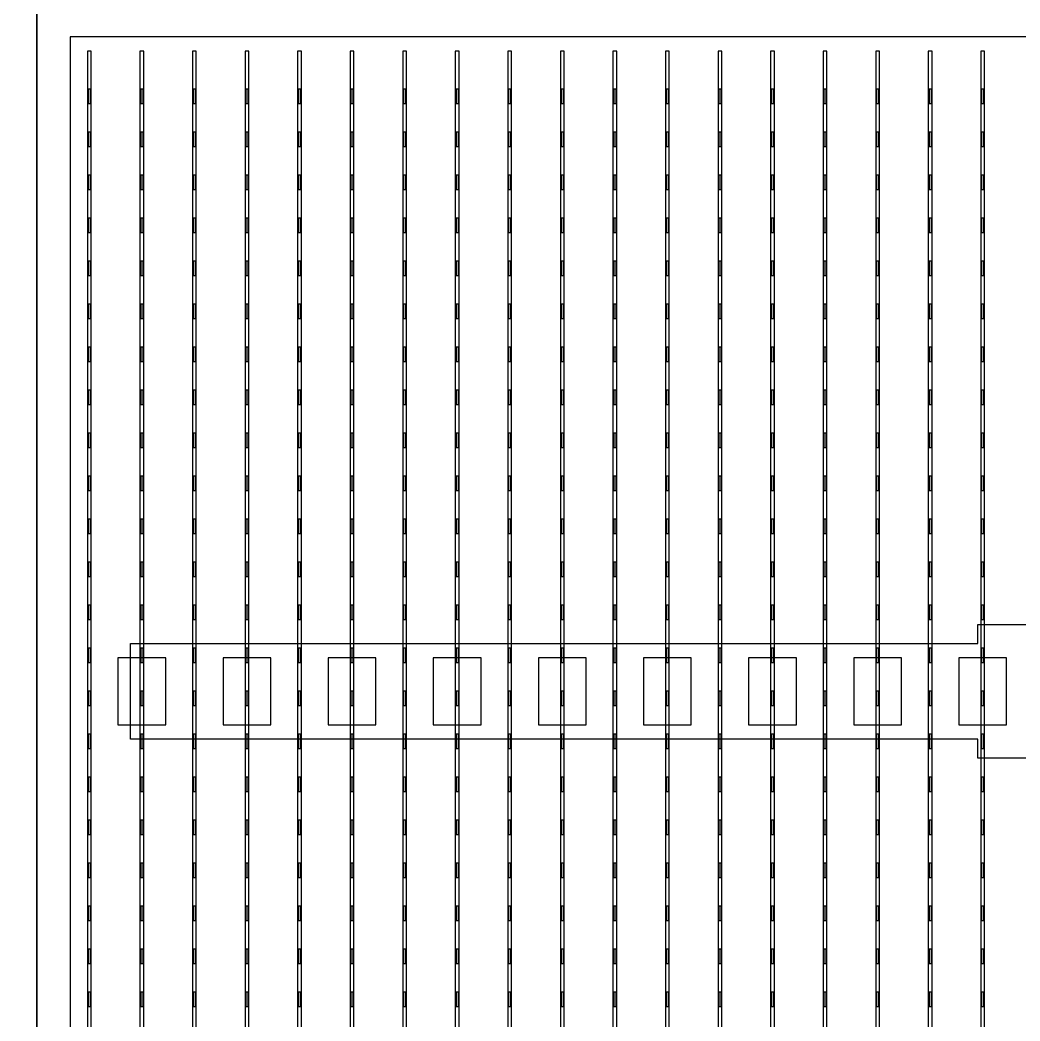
# Model space of a CAD drawing. Header units: millimetres. Extents: x -18 to 142, y -7 to 153.
# Drawn here: x 61.99 to 72.46, y 72.45 to 82.92 of the extents above; entities that cross this region are included whole.
import ezdxf

# ---------------------------------------------------------------- set-up
doc = ezdxf.new("R2010")
doc.units = ezdxf.units.MM
for name, color, linetype in [('BUSBARS', 3, 'Continuous'), ('CELLS', 5, 'Continuous'), ('CONTACT_PADS', 2, 'Continuous'), ('DICING', 4, 'Continuous'), ('FINGERS', 1, 'Continuous'), ('INSULATION', 2, 'Continuous')]:
    doc.layers.add(name, color=color, linetype=linetype)

msp = doc.modelspace()

# ---------------------------------------------------------------- linework, layer by layer
at = {"layer": 'BUSBARS'}
msp.add_lwpolyline([(82.09, 76.4), (82.09, 75.4), (73.22, 75.4), (73.22, 75.2), (72.02, 75.2), (72.02, 75.4), (63.15, 75.4), (63.15, 76.4), (72.02, 76.4), (72.02, 76.6), (73.22, 76.6), (73.22, 76.4), (82.09, 76.4)], close=True, dxfattribs=at)
at = {"layer": 'CELLS'}
for points in [[(62.17, 62.2), (62.17, 83.1), (41.27, 83.1), (41.27, 62.2), (62.17, 62.2)], [(83.07, 62.2), (83.07, 83.1), (62.17, 83.1), (62.17, 62.2), (83.07, 62.2)]]:
    msp.add_lwpolyline(points, close=True, dxfattribs=at)
at = {"layer": 'CONTACT_PADS'}
for points in [[(62.733, 82.05), (62.733, 82.2), (62.708, 82.2), (62.708, 82.05), (62.733, 82.05)], [(63.283, 82.05), (63.283, 82.2), (63.258, 82.2), (63.258, 82.05), (63.283, 82.05)], [(63.833, 82.05), (63.833, 82.2), (63.808, 82.2), (63.808, 82.05), (63.833, 82.05)], [(64.383, 82.05), (64.383, 82.2), (64.358, 82.2), (64.358, 82.05), (64.383, 82.05)], [(64.933, 82.05), (64.933, 82.2), (64.908, 82.2), (64.908, 82.05), (64.933, 82.05)], [(65.483, 82.05), (65.483, 82.2), (65.458, 82.2), (65.458, 82.05), (65.483, 82.05)], [(66.033, 82.05), (66.033, 82.2), (66.008, 82.2), (66.008, 82.05), (66.033, 82.05)], [(66.583, 82.05), (66.583, 82.2), (66.558, 82.2), (66.558, 82.05), (66.583, 82.05)], [(67.133, 82.05), (67.133, 82.2), (67.108, 82.2), (67.108, 82.05), (67.133, 82.05)], [(67.683, 82.05), (67.683, 82.2), (67.658, 82.2), (67.658, 82.05), (67.683, 82.05)], [(68.233, 82.05), (68.233, 82.2), (68.208, 82.2), (68.208, 82.05), (68.233, 82.05)], [(68.783, 82.05), (68.783, 82.2), (68.758, 82.2), (68.758, 82.05), (68.783, 82.05)], [(69.333, 82.05), (69.333, 82.2), (69.308, 82.2), (69.308, 82.05), (69.333, 82.05)], [(69.883, 82.05), (69.883, 82.2), (69.858, 82.2), (69.858, 82.05), (69.883, 82.05)], [(70.433, 82.05), (70.433, 82.2), (70.408, 82.2), (70.408, 82.05), (70.433, 82.05)], [(70.983, 82.05), (70.983, 82.2), (70.958, 82.2), (70.958, 82.05), (70.983, 82.05)], [(71.533, 82.05), (71.533, 82.2), (71.508, 82.2), (71.508, 82.05), (71.533, 82.05)], [(72.083, 82.05), (72.083, 82.2), (72.058, 82.2), (72.058, 82.05), (72.083, 82.05)], [(62.733, 81.6), (62.733, 81.75), (62.708, 81.75), (62.708, 81.6), (62.733, 81.6)], [(63.283, 81.6), (63.283, 81.75), (63.258, 81.75), (63.258, 81.6), (63.283, 81.6)], [(63.833, 81.6), (63.833, 81.75), (63.808, 81.75), (63.808, 81.6), (63.833, 81.6)], [(64.383, 81.6), (64.383, 81.75), (64.358, 81.75), (64.358, 81.6), (64.383, 81.6)], [(64.933, 81.6), (64.933, 81.75), (64.908, 81.75), (64.908, 81.6), (64.933, 81.6)], [(65.483, 81.6), (65.483, 81.75), (65.458, 81.75), (65.458, 81.6), (65.483, 81.6)], [(66.033, 81.6), (66.033, 81.75), (66.008, 81.75), (66.008, 81.6), (66.033, 81.6)], [(66.583, 81.6), (66.583, 81.75), (66.558, 81.75), (66.558, 81.6), (66.583, 81.6)], [(67.133, 81.6), (67.133, 81.75), (67.108, 81.75), (67.108, 81.6), (67.133, 81.6)], [(67.683, 81.6), (67.683, 81.75), (67.658, 81.75), (67.658, 81.6), (67.683, 81.6)], [(68.233, 81.6), (68.233, 81.75), (68.208, 81.75), (68.208, 81.6), (68.233, 81.6)], [(68.783, 81.6), (68.783, 81.75), (68.758, 81.75), (68.758, 81.6), (68.783, 81.6)], [(69.333, 81.6), (69.333, 81.75), (69.308, 81.75), (69.308, 81.6), (69.333, 81.6)], [(69.883, 81.6), (69.883, 81.75), (69.858, 81.75), (69.858, 81.6), (69.883, 81.6)], [(70.433, 81.6), (70.433, 81.75), (70.408, 81.75), (70.408, 81.6), (70.433, 81.6)], [(70.983, 81.6), (70.983, 81.75), (70.958, 81.75), (70.958, 81.6), (70.983, 81.6)], [(71.533, 81.6), (71.533, 81.75), (71.508, 81.75), (71.508, 81.6), (71.533, 81.6)], [(72.083, 81.6), (72.083, 81.75), (72.058, 81.75), (72.058, 81.6), (72.083, 81.6)], [(62.733, 81.15), (62.733, 81.3), (62.708, 81.3), (62.708, 81.15), (62.733, 81.15)], [(63.283, 81.15), (63.283, 81.3), (63.258, 81.3), (63.258, 81.15), (63.283, 81.15)], [(63.833, 81.15), (63.833, 81.3), (63.808, 81.3), (63.808, 81.15), (63.833, 81.15)], [(64.383, 81.15), (64.383, 81.3), (64.358, 81.3), (64.358, 81.15), (64.383, 81.15)], [(64.933, 81.15), (64.933, 81.3), (64.908, 81.3), (64.908, 81.15), (64.933, 81.15)], [(65.483, 81.15), (65.483, 81.3), (65.458, 81.3), (65.458, 81.15), (65.483, 81.15)], [(66.033, 81.15), (66.033, 81.3), (66.008, 81.3), (66.008, 81.15), (66.033, 81.15)], [(66.583, 81.15), (66.583, 81.3), (66.558, 81.3), (66.558, 81.15), (66.583, 81.15)], [(67.133, 81.15), (67.133, 81.3), (67.108, 81.3), (67.108, 81.15), (67.133, 81.15)], [(67.683, 81.15), (67.683, 81.3), (67.658, 81.3), (67.658, 81.15), (67.683, 81.15)], [(68.233, 81.15), (68.233, 81.3), (68.208, 81.3), (68.208, 81.15), (68.233, 81.15)], [(68.783, 81.15), (68.783, 81.3), (68.758, 81.3), (68.758, 81.15), (68.783, 81.15)], [(69.333, 81.15), (69.333, 81.3), (69.308, 81.3), (69.308, 81.15), (69.333, 81.15)], [(69.883, 81.15), (69.883, 81.3), (69.858, 81.3), (69.858, 81.15), (69.883, 81.15)], [(70.433, 81.15), (70.433, 81.3), (70.408, 81.3), (70.408, 81.15), (70.433, 81.15)], [(70.983, 81.15), (70.983, 81.3), (70.958, 81.3), (70.958, 81.15), (70.983, 81.15)], [(71.533, 81.15), (71.533, 81.3), (71.508, 81.3), (71.508, 81.15), (71.533, 81.15)], [(72.083, 81.15), (72.083, 81.3), (72.058, 81.3), (72.058, 81.15), (72.083, 81.15)], [(62.733, 80.7), (62.733, 80.85), (62.708, 80.85), (62.708, 80.7), (62.733, 80.7)], [(63.283, 80.7), (63.283, 80.85), (63.258, 80.85), (63.258, 80.7), (63.283, 80.7)], [(63.833, 80.7), (63.833, 80.85), (63.808, 80.85), (63.808, 80.7), (63.833, 80.7)], [(64.383, 80.7), (64.383, 80.85), (64.358, 80.85), (64.358, 80.7), (64.383, 80.7)], [(64.933, 80.7), (64.933, 80.85), (64.908, 80.85), (64.908, 80.7), (64.933, 80.7)], [(65.483, 80.7), (65.483, 80.85), (65.458, 80.85), (65.458, 80.7), (65.483, 80.7)], [(66.033, 80.7), (66.033, 80.85), (66.008, 80.85), (66.008, 80.7), (66.033, 80.7)], [(66.583, 80.7), (66.583, 80.85), (66.558, 80.85), (66.558, 80.7), (66.583, 80.7)], [(67.133, 80.7), (67.133, 80.85), (67.108, 80.85), (67.108, 80.7), (67.133, 80.7)], [(67.683, 80.7), (67.683, 80.85), (67.658, 80.85), (67.658, 80.7), (67.683, 80.7)], [(68.233, 80.7), (68.233, 80.85), (68.208, 80.85), (68.208, 80.7), (68.233, 80.7)], [(68.783, 80.7), (68.783, 80.85), (68.758, 80.85), (68.758, 80.7), (68.783, 80.7)], [(69.333, 80.7), (69.333, 80.85), (69.308, 80.85), (69.308, 80.7), (69.333, 80.7)], [(69.883, 80.7), (69.883, 80.85), (69.858, 80.85), (69.858, 80.7), (69.883, 80.7)], [(70.433, 80.7), (70.433, 80.85), (70.408, 80.85), (70.408, 80.7), (70.433, 80.7)], [(70.983, 80.7), (70.983, 80.85), (70.958, 80.85), (70.958, 80.7), (70.983, 80.7)], [(71.533, 80.7), (71.533, 80.85), (71.508, 80.85), (71.508, 80.7), (71.533, 80.7)], [(72.083, 80.7), (72.083, 80.85), (72.058, 80.85), (72.058, 80.7), (72.083, 80.7)], [(62.733, 80.25), (62.733, 80.4), (62.708, 80.4), (62.708, 80.25), (62.733, 80.25)], [(63.283, 80.25), (63.283, 80.4), (63.258, 80.4), (63.258, 80.25), (63.283, 80.25)], [(63.833, 80.25), (63.833, 80.4), (63.808, 80.4), (63.808, 80.25), (63.833, 80.25)], [(64.383, 80.25), (64.383, 80.4), (64.358, 80.4), (64.358, 80.25), (64.383, 80.25)], [(64.933, 80.25), (64.933, 80.4), (64.908, 80.4), (64.908, 80.25), (64.933, 80.25)], [(65.483, 80.25), (65.483, 80.4), (65.458, 80.4), (65.458, 80.25), (65.483, 80.25)], [(66.033, 80.25), (66.033, 80.4), (66.008, 80.4), (66.008, 80.25), (66.033, 80.25)], [(66.583, 80.25), (66.583, 80.4), (66.558, 80.4), (66.558, 80.25), (66.583, 80.25)], [(67.133, 80.25), (67.133, 80.4), (67.108, 80.4), (67.108, 80.25), (67.133, 80.25)], [(67.683, 80.25), (67.683, 80.4), (67.658, 80.4), (67.658, 80.25), (67.683, 80.25)], [(68.233, 80.25), (68.233, 80.4), (68.208, 80.4), (68.208, 80.25), (68.233, 80.25)], [(68.783, 80.25), (68.783, 80.4), (68.758, 80.4), (68.758, 80.25), (68.783, 80.25)], [(69.333, 80.25), (69.333, 80.4), (69.308, 80.4), (69.308, 80.25), (69.333, 80.25)], [(69.883, 80.25), (69.883, 80.4), (69.858, 80.4), (69.858, 80.25), (69.883, 80.25)], [(70.433, 80.25), (70.433, 80.4), (70.408, 80.4), (70.408, 80.25), (70.433, 80.25)], [(70.983, 80.25), (70.983, 80.4), (70.958, 80.4), (70.958, 80.25), (70.983, 80.25)], [(71.533, 80.25), (71.533, 80.4), (71.508, 80.4), (71.508, 80.25), (71.533, 80.25)], [(72.083, 80.25), (72.083, 80.4), (72.058, 80.4), (72.058, 80.25), (72.083, 80.25)], [(62.733, 79.8), (62.733, 79.95), (62.708, 79.95), (62.708, 79.8), (62.733, 79.8)], [(63.283, 79.8), (63.283, 79.95), (63.258, 79.95), (63.258, 79.8), (63.283, 79.8)], [(63.833, 79.8), (63.833, 79.95), (63.808, 79.95), (63.808, 79.8), (63.833, 79.8)], [(64.383, 79.8), (64.383, 79.95), (64.358, 79.95), (64.358, 79.8), (64.383, 79.8)], [(64.933, 79.8), (64.933, 79.95), (64.908, 79.95), (64.908, 79.8), (64.933, 79.8)], [(65.483, 79.8), (65.483, 79.95), (65.458, 79.95), (65.458, 79.8), (65.483, 79.8)], [(66.033, 79.8), (66.033, 79.95), (66.008, 79.95), (66.008, 79.8), (66.033, 79.8)], [(66.583, 79.8), (66.583, 79.95), (66.558, 79.95), (66.558, 79.8), (66.583, 79.8)], [(67.133, 79.8), (67.133, 79.95), (67.108, 79.95), (67.108, 79.8), (67.133, 79.8)], [(67.683, 79.8), (67.683, 79.95), (67.658, 79.95), (67.658, 79.8), (67.683, 79.8)], [(68.233, 79.8), (68.233, 79.95), (68.208, 79.95), (68.208, 79.8), (68.233, 79.8)], [(68.783, 79.8), (68.783, 79.95), (68.758, 79.95), (68.758, 79.8), (68.783, 79.8)], [(69.333, 79.8), (69.333, 79.95), (69.308, 79.95), (69.308, 79.8), (69.333, 79.8)], [(69.883, 79.8), (69.883, 79.95), (69.858, 79.95), (69.858, 79.8), (69.883, 79.8)], [(70.433, 79.8), (70.433, 79.95), (70.408, 79.95), (70.408, 79.8), (70.433, 79.8)], [(70.983, 79.8), (70.983, 79.95), (70.958, 79.95), (70.958, 79.8), (70.983, 79.8)], [(71.533, 79.8), (71.533, 79.95), (71.508, 79.95), (71.508, 79.8), (71.533, 79.8)], [(72.083, 79.8), (72.083, 79.95), (72.058, 79.95), (72.058, 79.8), (72.083, 79.8)], [(62.733, 79.35), (62.733, 79.5), (62.708, 79.5), (62.708, 79.35), (62.733, 79.35)], [(63.283, 79.35), (63.283, 79.5), (63.258, 79.5), (63.258, 79.35), (63.283, 79.35)], [(63.833, 79.35), (63.833, 79.5), (63.808, 79.5), (63.808, 79.35), (63.833, 79.35)], [(64.383, 79.35), (64.383, 79.5), (64.358, 79.5), (64.358, 79.35), (64.383, 79.35)], [(64.933, 79.35), (64.933, 79.5), (64.908, 79.5), (64.908, 79.35), (64.933, 79.35)], [(65.483, 79.35), (65.483, 79.5), (65.458, 79.5), (65.458, 79.35), (65.483, 79.35)], [(66.033, 79.35), (66.033, 79.5), (66.008, 79.5), (66.008, 79.35), (66.033, 79.35)], [(66.583, 79.35), (66.583, 79.5), (66.558, 79.5), (66.558, 79.35), (66.583, 79.35)], [(67.133, 79.35), (67.133, 79.5), (67.108, 79.5), (67.108, 79.35), (67.133, 79.35)], [(67.683, 79.35), (67.683, 79.5), (67.658, 79.5), (67.658, 79.35), (67.683, 79.35)], [(68.233, 79.35), (68.233, 79.5), (68.208, 79.5), (68.208, 79.35), (68.233, 79.35)], [(68.783, 79.35), (68.783, 79.5), (68.758, 79.5), (68.758, 79.35), (68.783, 79.35)], [(69.333, 79.35), (69.333, 79.5), (69.308, 79.5), (69.308, 79.35), (69.333, 79.35)], [(69.883, 79.35), (69.883, 79.5), (69.858, 79.5), (69.858, 79.35), (69.883, 79.35)], [(70.433, 79.35), (70.433, 79.5), (70.408, 79.5), (70.408, 79.35), (70.433, 79.35)], [(70.983, 79.35), (70.983, 79.5), (70.958, 79.5), (70.958, 79.35), (70.983, 79.35)], [(71.533, 79.35), (71.533, 79.5), (71.508, 79.5), (71.508, 79.35), (71.533, 79.35)], [(72.083, 79.35), (72.083, 79.5), (72.058, 79.5), (72.058, 79.35), (72.083, 79.35)], [(62.733, 78.9), (62.733, 79.05), (62.708, 79.05), (62.708, 78.9), (62.733, 78.9)], [(63.283, 78.9), (63.283, 79.05), (63.258, 79.05), (63.258, 78.9), (63.283, 78.9)], [(63.833, 78.9), (63.833, 79.05), (63.808, 79.05), (63.808, 78.9), (63.833, 78.9)], [(64.383, 78.9), (64.383, 79.05), (64.358, 79.05), (64.358, 78.9), (64.383, 78.9)], [(64.933, 78.9), (64.933, 79.05), (64.908, 79.05), (64.908, 78.9), (64.933, 78.9)], [(65.483, 78.9), (65.483, 79.05), (65.458, 79.05), (65.458, 78.9), (65.483, 78.9)], [(66.033, 78.9), (66.033, 79.05), (66.008, 79.05), (66.008, 78.9), (66.033, 78.9)], [(66.583, 78.9), (66.583, 79.05), (66.558, 79.05), (66.558, 78.9), (66.583, 78.9)], [(67.133, 78.9), (67.133, 79.05), (67.108, 79.05), (67.108, 78.9), (67.133, 78.9)], [(67.683, 78.9), (67.683, 79.05), (67.658, 79.05), (67.658, 78.9), (67.683, 78.9)], [(68.233, 78.9), (68.233, 79.05), (68.208, 79.05), (68.208, 78.9), (68.233, 78.9)], [(68.783, 78.9), (68.783, 79.05), (68.758, 79.05), (68.758, 78.9), (68.783, 78.9)], [(69.333, 78.9), (69.333, 79.05), (69.308, 79.05), (69.308, 78.9), (69.333, 78.9)], [(69.883, 78.9), (69.883, 79.05), (69.858, 79.05), (69.858, 78.9), (69.883, 78.9)], [(70.433, 78.9), (70.433, 79.05), (70.408, 79.05), (70.408, 78.9), (70.433, 78.9)], [(70.983, 78.9), (70.983, 79.05), (70.958, 79.05), (70.958, 78.9), (70.983, 78.9)], [(71.533, 78.9), (71.533, 79.05), (71.508, 79.05), (71.508, 78.9), (71.533, 78.9)], [(72.083, 78.9), (72.083, 79.05), (72.058, 79.05), (72.058, 78.9), (72.083, 78.9)], [(62.733, 78.45), (62.733, 78.6), (62.708, 78.6), (62.708, 78.45), (62.733, 78.45)], [(63.283, 78.45), (63.283, 78.6), (63.258, 78.6), (63.258, 78.45), (63.283, 78.45)], [(63.833, 78.45), (63.833, 78.6), (63.808, 78.6), (63.808, 78.45), (63.833, 78.45)], [(64.383, 78.45), (64.383, 78.6), (64.358, 78.6), (64.358, 78.45), (64.383, 78.45)], [(64.933, 78.45), (64.933, 78.6), (64.908, 78.6), (64.908, 78.45), (64.933, 78.45)], [(65.483, 78.45), (65.483, 78.6), (65.458, 78.6), (65.458, 78.45), (65.483, 78.45)], [(66.033, 78.45), (66.033, 78.6), (66.008, 78.6), (66.008, 78.45), (66.033, 78.45)], [(66.583, 78.45), (66.583, 78.6), (66.558, 78.6), (66.558, 78.45), (66.583, 78.45)], [(67.133, 78.45), (67.133, 78.6), (67.108, 78.6), (67.108, 78.45), (67.133, 78.45)], [(67.683, 78.45), (67.683, 78.6), (67.658, 78.6), (67.658, 78.45), (67.683, 78.45)], [(68.233, 78.45), (68.233, 78.6), (68.208, 78.6), (68.208, 78.45), (68.233, 78.45)], [(68.783, 78.45), (68.783, 78.6), (68.758, 78.6), (68.758, 78.45), (68.783, 78.45)], [(69.333, 78.45), (69.333, 78.6), (69.308, 78.6), (69.308, 78.45), (69.333, 78.45)], [(69.883, 78.45), (69.883, 78.6), (69.858, 78.6), (69.858, 78.45), (69.883, 78.45)], [(70.433, 78.45), (70.433, 78.6), (70.408, 78.6), (70.408, 78.45), (70.433, 78.45)], [(70.983, 78.45), (70.983, 78.6), (70.958, 78.6), (70.958, 78.45), (70.983, 78.45)], [(71.533, 78.45), (71.533, 78.6), (71.508, 78.6), (71.508, 78.45), (71.533, 78.45)], [(72.083, 78.45), (72.083, 78.6), (72.058, 78.6), (72.058, 78.45), (72.083, 78.45)], [(62.733, 78), (62.733, 78.15), (62.708, 78.15), (62.708, 78), (62.733, 78)], [(63.283, 78), (63.283, 78.15), (63.258, 78.15), (63.258, 78), (63.283, 78)], [(63.833, 78), (63.833, 78.15), (63.808, 78.15), (63.808, 78), (63.833, 78)], [(64.383, 78), (64.383, 78.15), (64.358, 78.15), (64.358, 78), (64.383, 78)], [(64.933, 78), (64.933, 78.15), (64.908, 78.15), (64.908, 78), (64.933, 78)], [(65.483, 78), (65.483, 78.15), (65.458, 78.15), (65.458, 78), (65.483, 78)], [(66.033, 78), (66.033, 78.15), (66.008, 78.15), (66.008, 78), (66.033, 78)], [(66.583, 78), (66.583, 78.15), (66.558, 78.15), (66.558, 78), (66.583, 78)], [(67.133, 78), (67.133, 78.15), (67.108, 78.15), (67.108, 78), (67.133, 78)], [(67.683, 78), (67.683, 78.15), (67.658, 78.15), (67.658, 78), (67.683, 78)], [(68.233, 78), (68.233, 78.15), (68.208, 78.15), (68.208, 78), (68.233, 78)], [(68.783, 78), (68.783, 78.15), (68.758, 78.15), (68.758, 78), (68.783, 78)], [(69.333, 78), (69.333, 78.15), (69.308, 78.15), (69.308, 78), (69.333, 78)], [(69.883, 78), (69.883, 78.15), (69.858, 78.15), (69.858, 78), (69.883, 78)], [(70.433, 78), (70.433, 78.15), (70.408, 78.15), (70.408, 78), (70.433, 78)], [(70.983, 78), (70.983, 78.15), (70.958, 78.15), (70.958, 78), (70.983, 78)], [(71.533, 78), (71.533, 78.15), (71.508, 78.15), (71.508, 78), (71.533, 78)], [(72.083, 78), (72.083, 78.15), (72.058, 78.15), (72.058, 78), (72.083, 78)], [(62.733, 77.55), (62.733, 77.7), (62.708, 77.7), (62.708, 77.55), (62.733, 77.55)], [(63.283, 77.55), (63.283, 77.7), (63.258, 77.7), (63.258, 77.55), (63.283, 77.55)], [(63.833, 77.55), (63.833, 77.7), (63.808, 77.7), (63.808, 77.55), (63.833, 77.55)], [(64.383, 77.55), (64.383, 77.7), (64.358, 77.7), (64.358, 77.55), (64.383, 77.55)], [(64.933, 77.55), (64.933, 77.7), (64.908, 77.7), (64.908, 77.55), (64.933, 77.55)], [(65.483, 77.55), (65.483, 77.7), (65.458, 77.7), (65.458, 77.55), (65.483, 77.55)], [(66.033, 77.55), (66.033, 77.7), (66.008, 77.7), (66.008, 77.55), (66.033, 77.55)], [(66.583, 77.55), (66.583, 77.7), (66.558, 77.7), (66.558, 77.55), (66.583, 77.55)], [(67.133, 77.55), (67.133, 77.7), (67.108, 77.7), (67.108, 77.55), (67.133, 77.55)], [(67.683, 77.55), (67.683, 77.7), (67.658, 77.7), (67.658, 77.55), (67.683, 77.55)], [(68.233, 77.55), (68.233, 77.7), (68.208, 77.7), (68.208, 77.55), (68.233, 77.55)], [(68.783, 77.55), (68.783, 77.7), (68.758, 77.7), (68.758, 77.55), (68.783, 77.55)], [(69.333, 77.55), (69.333, 77.7), (69.308, 77.7), (69.308, 77.55), (69.333, 77.55)], [(69.883, 77.55), (69.883, 77.7), (69.858, 77.7), (69.858, 77.55), (69.883, 77.55)], [(70.433, 77.55), (70.433, 77.7), (70.408, 77.7), (70.408, 77.55), (70.433, 77.55)], [(70.983, 77.55), (70.983, 77.7), (70.958, 77.7), (70.958, 77.55), (70.983, 77.55)], [(71.533, 77.55), (71.533, 77.7), (71.508, 77.7), (71.508, 77.55), (71.533, 77.55)], [(72.083, 77.55), (72.083, 77.7), (72.058, 77.7), (72.058, 77.55), (72.083, 77.55)], [(62.733, 77.1), (62.733, 77.25), (62.708, 77.25), (62.708, 77.1), (62.733, 77.1)], [(63.283, 77.1), (63.283, 77.25), (63.258, 77.25), (63.258, 77.1), (63.283, 77.1)], [(63.833, 77.1), (63.833, 77.25), (63.808, 77.25), (63.808, 77.1), (63.833, 77.1)], [(64.383, 77.1), (64.383, 77.25), (64.358, 77.25), (64.358, 77.1), (64.383, 77.1)], [(64.933, 77.1), (64.933, 77.25), (64.908, 77.25), (64.908, 77.1), (64.933, 77.1)], [(65.483, 77.1), (65.483, 77.25), (65.458, 77.25), (65.458, 77.1), (65.483, 77.1)], [(66.033, 77.1), (66.033, 77.25), (66.008, 77.25), (66.008, 77.1), (66.033, 77.1)], [(66.583, 77.1), (66.583, 77.25), (66.558, 77.25), (66.558, 77.1), (66.583, 77.1)], [(67.133, 77.1), (67.133, 77.25), (67.108, 77.25), (67.108, 77.1), (67.133, 77.1)], [(67.683, 77.1), (67.683, 77.25), (67.658, 77.25), (67.658, 77.1), (67.683, 77.1)], [(68.233, 77.1), (68.233, 77.25), (68.208, 77.25), (68.208, 77.1), (68.233, 77.1)], [(68.783, 77.1), (68.783, 77.25), (68.758, 77.25), (68.758, 77.1), (68.783, 77.1)], [(69.333, 77.1), (69.333, 77.25), (69.308, 77.25), (69.308, 77.1), (69.333, 77.1)], [(69.883, 77.1), (69.883, 77.25), (69.858, 77.25), (69.858, 77.1), (69.883, 77.1)], [(70.433, 77.1), (70.433, 77.25), (70.408, 77.25), (70.408, 77.1), (70.433, 77.1)], [(70.983, 77.1), (70.983, 77.25), (70.958, 77.25), (70.958, 77.1), (70.983, 77.1)], [(71.533, 77.1), (71.533, 77.25), (71.508, 77.25), (71.508, 77.1), (71.533, 77.1)], [(72.083, 77.1), (72.083, 77.25), (72.058, 77.25), (72.058, 77.1), (72.083, 77.1)], [(62.733, 76.65), (62.733, 76.8), (62.708, 76.8), (62.708, 76.65), (62.733, 76.65)], [(63.283, 76.65), (63.283, 76.8), (63.258, 76.8), (63.258, 76.65), (63.283, 76.65)], [(63.833, 76.65), (63.833, 76.8), (63.808, 76.8), (63.808, 76.65), (63.833, 76.65)], [(64.383, 76.65), (64.383, 76.8), (64.358, 76.8), (64.358, 76.65), (64.383, 76.65)], [(64.933, 76.65), (64.933, 76.8), (64.908, 76.8), (64.908, 76.65), (64.933, 76.65)], [(65.483, 76.65), (65.483, 76.8), (65.458, 76.8), (65.458, 76.65), (65.483, 76.65)], [(66.033, 76.65), (66.033, 76.8), (66.008, 76.8), (66.008, 76.65), (66.033, 76.65)], [(66.583, 76.65), (66.583, 76.8), (66.558, 76.8), (66.558, 76.65), (66.583, 76.65)], [(67.133, 76.65), (67.133, 76.8), (67.108, 76.8), (67.108, 76.65), (67.133, 76.65)], [(67.683, 76.65), (67.683, 76.8), (67.658, 76.8), (67.658, 76.65), (67.683, 76.65)], [(68.233, 76.65), (68.233, 76.8), (68.208, 76.8), (68.208, 76.65), (68.233, 76.65)], [(68.783, 76.65), (68.783, 76.8), (68.758, 76.8), (68.758, 76.65), (68.783, 76.65)], [(69.333, 76.65), (69.333, 76.8), (69.308, 76.8), (69.308, 76.65), (69.333, 76.65)], [(69.883, 76.65), (69.883, 76.8), (69.858, 76.8), (69.858, 76.65), (69.883, 76.65)], [(70.433, 76.65), (70.433, 76.8), (70.408, 76.8), (70.408, 76.65), (70.433, 76.65)], [(70.983, 76.65), (70.983, 76.8), (70.958, 76.8), (70.958, 76.65), (70.983, 76.65)], [(71.533, 76.65), (71.533, 76.8), (71.508, 76.8), (71.508, 76.65), (71.533, 76.65)], [(72.083, 76.65), (72.083, 76.8), (72.058, 76.8), (72.058, 76.65), (72.083, 76.65)], [(62.733, 76.2), (62.733, 76.35), (62.708, 76.35), (62.708, 76.2), (62.733, 76.2)], [(63.283, 76.2), (63.283, 76.35), (63.258, 76.35), (63.258, 76.2), (63.283, 76.2)], [(63.833, 76.2), (63.833, 76.35), (63.808, 76.35), (63.808, 76.2), (63.833, 76.2)], [(64.383, 76.2), (64.383, 76.35), (64.358, 76.35), (64.358, 76.2), (64.383, 76.2)], [(64.933, 76.2), (64.933, 76.35), (64.908, 76.35), (64.908, 76.2), (64.933, 76.2)], [(65.483, 76.2), (65.483, 76.35), (65.458, 76.35), (65.458, 76.2), (65.483, 76.2)], [(66.033, 76.2), (66.033, 76.35), (66.008, 76.35), (66.008, 76.2), (66.033, 76.2)], [(66.583, 76.2), (66.583, 76.35), (66.558, 76.35), (66.558, 76.2), (66.583, 76.2)], [(67.133, 76.2), (67.133, 76.35), (67.108, 76.35), (67.108, 76.2), (67.133, 76.2)], [(67.683, 76.2), (67.683, 76.35), (67.658, 76.35), (67.658, 76.2), (67.683, 76.2)], [(68.233, 76.2), (68.233, 76.35), (68.208, 76.35), (68.208, 76.2), (68.233, 76.2)], [(68.783, 76.2), (68.783, 76.35), (68.758, 76.35), (68.758, 76.2), (68.783, 76.2)], [(69.333, 76.2), (69.333, 76.35), (69.308, 76.35), (69.308, 76.2), (69.333, 76.2)], [(69.883, 76.2), (69.883, 76.35), (69.858, 76.35), (69.858, 76.2), (69.883, 76.2)], [(70.433, 76.2), (70.433, 76.35), (70.408, 76.35), (70.408, 76.2), (70.433, 76.2)], [(70.983, 76.2), (70.983, 76.35), (70.958, 76.35), (70.958, 76.2), (70.983, 76.2)], [(71.533, 76.2), (71.533, 76.35), (71.508, 76.35), (71.508, 76.2), (71.533, 76.2)], [(72.083, 76.2), (72.083, 76.35), (72.058, 76.35), (72.058, 76.2), (72.083, 76.2)], [(62.733, 75.75), (62.733, 75.9), (62.708, 75.9), (62.708, 75.75), (62.733, 75.75)], [(63.283, 75.75), (63.283, 75.9), (63.258, 75.9), (63.258, 75.75), (63.283, 75.75)], [(63.833, 75.75), (63.833, 75.9), (63.808, 75.9), (63.808, 75.75), (63.833, 75.75)], [(64.383, 75.75), (64.383, 75.9), (64.358, 75.9), (64.358, 75.75), (64.383, 75.75)], [(64.933, 75.75), (64.933, 75.9), (64.908, 75.9), (64.908, 75.75), (64.933, 75.75)], [(65.483, 75.75), (65.483, 75.9), (65.458, 75.9), (65.458, 75.75), (65.483, 75.75)], [(66.033, 75.75), (66.033, 75.9), (66.008, 75.9), (66.008, 75.75), (66.033, 75.75)], [(66.583, 75.75), (66.583, 75.9), (66.558, 75.9), (66.558, 75.75), (66.583, 75.75)], [(67.133, 75.75), (67.133, 75.9), (67.108, 75.9), (67.108, 75.75), (67.133, 75.75)], [(67.683, 75.75), (67.683, 75.9), (67.658, 75.9), (67.658, 75.75), (67.683, 75.75)], [(68.233, 75.75), (68.233, 75.9), (68.208, 75.9), (68.208, 75.75), (68.233, 75.75)], [(68.783, 75.75), (68.783, 75.9), (68.758, 75.9), (68.758, 75.75), (68.783, 75.75)], [(69.333, 75.75), (69.333, 75.9), (69.308, 75.9), (69.308, 75.75), (69.333, 75.75)], [(69.883, 75.75), (69.883, 75.9), (69.858, 75.9), (69.858, 75.75), (69.883, 75.75)], [(70.433, 75.75), (70.433, 75.9), (70.408, 75.9), (70.408, 75.75), (70.433, 75.75)], [(70.983, 75.75), (70.983, 75.9), (70.958, 75.9), (70.958, 75.75), (70.983, 75.75)], [(71.533, 75.75), (71.533, 75.9), (71.508, 75.9), (71.508, 75.75), (71.533, 75.75)], [(72.083, 75.75), (72.083, 75.9), (72.058, 75.9), (72.058, 75.75), (72.083, 75.75)], [(62.733, 75.3), (62.733, 75.45), (62.708, 75.45), (62.708, 75.3), (62.733, 75.3)], [(63.283, 75.3), (63.283, 75.45), (63.258, 75.45), (63.258, 75.3), (63.283, 75.3)], [(63.833, 75.3), (63.833, 75.45), (63.808, 75.45), (63.808, 75.3), (63.833, 75.3)], [(64.383, 75.3), (64.383, 75.45), (64.358, 75.45), (64.358, 75.3), (64.383, 75.3)], [(64.933, 75.3), (64.933, 75.45), (64.908, 75.45), (64.908, 75.3), (64.933, 75.3)], [(65.483, 75.3), (65.483, 75.45), (65.458, 75.45), (65.458, 75.3), (65.483, 75.3)], [(66.033, 75.3), (66.033, 75.45), (66.008, 75.45), (66.008, 75.3), (66.033, 75.3)], [(66.583, 75.3), (66.583, 75.45), (66.558, 75.45), (66.558, 75.3), (66.583, 75.3)], [(67.133, 75.3), (67.133, 75.45), (67.108, 75.45), (67.108, 75.3), (67.133, 75.3)], [(67.683, 75.3), (67.683, 75.45), (67.658, 75.45), (67.658, 75.3), (67.683, 75.3)], [(68.233, 75.3), (68.233, 75.45), (68.208, 75.45), (68.208, 75.3), (68.233, 75.3)], [(68.783, 75.3), (68.783, 75.45), (68.758, 75.45), (68.758, 75.3), (68.783, 75.3)], [(69.333, 75.3), (69.333, 75.45), (69.308, 75.45), (69.308, 75.3), (69.333, 75.3)], [(69.883, 75.3), (69.883, 75.45), (69.858, 75.45), (69.858, 75.3), (69.883, 75.3)], [(70.433, 75.3), (70.433, 75.45), (70.408, 75.45), (70.408, 75.3), (70.433, 75.3)], [(70.983, 75.3), (70.983, 75.45), (70.958, 75.45), (70.958, 75.3), (70.983, 75.3)], [(71.533, 75.3), (71.533, 75.45), (71.508, 75.45), (71.508, 75.3), (71.533, 75.3)], [(72.083, 75.3), (72.083, 75.45), (72.058, 75.45), (72.058, 75.3), (72.083, 75.3)], [(62.733, 74.85), (62.733, 75), (62.708, 75), (62.708, 74.85), (62.733, 74.85)], [(63.283, 74.85), (63.283, 75), (63.258, 75), (63.258, 74.85), (63.283, 74.85)], [(63.833, 74.85), (63.833, 75), (63.808, 75), (63.808, 74.85), (63.833, 74.85)], [(64.383, 74.85), (64.383, 75), (64.358, 75), (64.358, 74.85), (64.383, 74.85)], [(64.933, 74.85), (64.933, 75), (64.908, 75), (64.908, 74.85), (64.933, 74.85)], [(65.483, 74.85), (65.483, 75), (65.458, 75), (65.458, 74.85), (65.483, 74.85)], [(66.033, 74.85), (66.033, 75), (66.008, 75), (66.008, 74.85), (66.033, 74.85)], [(66.583, 74.85), (66.583, 75), (66.558, 75), (66.558, 74.85), (66.583, 74.85)], [(67.133, 74.85), (67.133, 75), (67.108, 75), (67.108, 74.85), (67.133, 74.85)], [(67.683, 74.85), (67.683, 75), (67.658, 75), (67.658, 74.85), (67.683, 74.85)], [(68.233, 74.85), (68.233, 75), (68.208, 75), (68.208, 74.85), (68.233, 74.85)], [(68.783, 74.85), (68.783, 75), (68.758, 75), (68.758, 74.85), (68.783, 74.85)], [(69.333, 74.85), (69.333, 75), (69.308, 75), (69.308, 74.85), (69.333, 74.85)], [(69.883, 74.85), (69.883, 75), (69.858, 75), (69.858, 74.85), (69.883, 74.85)], [(70.433, 74.85), (70.433, 75), (70.408, 75), (70.408, 74.85), (70.433, 74.85)], [(70.983, 74.85), (70.983, 75), (70.958, 75), (70.958, 74.85), (70.983, 74.85)], [(71.533, 74.85), (71.533, 75), (71.508, 75), (71.508, 74.85), (71.533, 74.85)], [(72.083, 74.85), (72.083, 75), (72.058, 75), (72.058, 74.85), (72.083, 74.85)], [(62.733, 74.4), (62.733, 74.55), (62.708, 74.55), (62.708, 74.4), (62.733, 74.4)], [(63.283, 74.4), (63.283, 74.55), (63.258, 74.55), (63.258, 74.4), (63.283, 74.4)], [(63.833, 74.4), (63.833, 74.55), (63.808, 74.55), (63.808, 74.4), (63.833, 74.4)], [(64.383, 74.4), (64.383, 74.55), (64.358, 74.55), (64.358, 74.4), (64.383, 74.4)], [(64.933, 74.4), (64.933, 74.55), (64.908, 74.55), (64.908, 74.4), (64.933, 74.4)], [(65.483, 74.4), (65.483, 74.55), (65.458, 74.55), (65.458, 74.4), (65.483, 74.4)], [(66.033, 74.4), (66.033, 74.55), (66.008, 74.55), (66.008, 74.4), (66.033, 74.4)], [(66.583, 74.4), (66.583, 74.55), (66.558, 74.55), (66.558, 74.4), (66.583, 74.4)], [(67.133, 74.4), (67.133, 74.55), (67.108, 74.55), (67.108, 74.4), (67.133, 74.4)], [(67.683, 74.4), (67.683, 74.55), (67.658, 74.55), (67.658, 74.4), (67.683, 74.4)], [(68.233, 74.4), (68.233, 74.55), (68.208, 74.55), (68.208, 74.4), (68.233, 74.4)], [(68.783, 74.4), (68.783, 74.55), (68.758, 74.55), (68.758, 74.4), (68.783, 74.4)], [(69.333, 74.4), (69.333, 74.55), (69.308, 74.55), (69.308, 74.4), (69.333, 74.4)], [(69.883, 74.4), (69.883, 74.55), (69.858, 74.55), (69.858, 74.4), (69.883, 74.4)], [(70.433, 74.4), (70.433, 74.55), (70.408, 74.55), (70.408, 74.4), (70.433, 74.4)], [(70.983, 74.4), (70.983, 74.55), (70.958, 74.55), (70.958, 74.4), (70.983, 74.4)], [(71.533, 74.4), (71.533, 74.55), (71.508, 74.55), (71.508, 74.4), (71.533, 74.4)], [(72.083, 74.4), (72.083, 74.55), (72.058, 74.55), (72.058, 74.4), (72.083, 74.4)], [(62.733, 73.95), (62.733, 74.1), (62.708, 74.1), (62.708, 73.95), (62.733, 73.95)], [(63.283, 73.95), (63.283, 74.1), (63.258, 74.1), (63.258, 73.95), (63.283, 73.95)], [(63.833, 73.95), (63.833, 74.1), (63.808, 74.1), (63.808, 73.95), (63.833, 73.95)], [(64.383, 73.95), (64.383, 74.1), (64.358, 74.1), (64.358, 73.95), (64.383, 73.95)], [(64.933, 73.95), (64.933, 74.1), (64.908, 74.1), (64.908, 73.95), (64.933, 73.95)], [(65.483, 73.95), (65.483, 74.1), (65.458, 74.1), (65.458, 73.95), (65.483, 73.95)], [(66.033, 73.95), (66.033, 74.1), (66.008, 74.1), (66.008, 73.95), (66.033, 73.95)], [(66.583, 73.95), (66.583, 74.1), (66.558, 74.1), (66.558, 73.95), (66.583, 73.95)], [(67.133, 73.95), (67.133, 74.1), (67.108, 74.1), (67.108, 73.95), (67.133, 73.95)], [(67.683, 73.95), (67.683, 74.1), (67.658, 74.1), (67.658, 73.95), (67.683, 73.95)], [(68.233, 73.95), (68.233, 74.1), (68.208, 74.1), (68.208, 73.95), (68.233, 73.95)], [(68.783, 73.95), (68.783, 74.1), (68.758, 74.1), (68.758, 73.95), (68.783, 73.95)], [(69.333, 73.95), (69.333, 74.1), (69.308, 74.1), (69.308, 73.95), (69.333, 73.95)], [(69.883, 73.95), (69.883, 74.1), (69.858, 74.1), (69.858, 73.95), (69.883, 73.95)], [(70.433, 73.95), (70.433, 74.1), (70.408, 74.1), (70.408, 73.95), (70.433, 73.95)], [(70.983, 73.95), (70.983, 74.1), (70.958, 74.1), (70.958, 73.95), (70.983, 73.95)], [(71.533, 73.95), (71.533, 74.1), (71.508, 74.1), (71.508, 73.95), (71.533, 73.95)], [(72.083, 73.95), (72.083, 74.1), (72.058, 74.1), (72.058, 73.95), (72.083, 73.95)], [(62.733, 73.5), (62.733, 73.65), (62.708, 73.65), (62.708, 73.5), (62.733, 73.5)], [(63.283, 73.5), (63.283, 73.65), (63.258, 73.65), (63.258, 73.5), (63.283, 73.5)], [(63.833, 73.5), (63.833, 73.65), (63.808, 73.65), (63.808, 73.5), (63.833, 73.5)], [(64.383, 73.5), (64.383, 73.65), (64.358, 73.65), (64.358, 73.5), (64.383, 73.5)], [(64.933, 73.5), (64.933, 73.65), (64.908, 73.65), (64.908, 73.5), (64.933, 73.5)], [(65.483, 73.5), (65.483, 73.65), (65.458, 73.65), (65.458, 73.5), (65.483, 73.5)], [(66.033, 73.5), (66.033, 73.65), (66.008, 73.65), (66.008, 73.5), (66.033, 73.5)], [(66.583, 73.5), (66.583, 73.65), (66.558, 73.65), (66.558, 73.5), (66.583, 73.5)], [(67.133, 73.5), (67.133, 73.65), (67.108, 73.65), (67.108, 73.5), (67.133, 73.5)], [(67.683, 73.5), (67.683, 73.65), (67.658, 73.65), (67.658, 73.5), (67.683, 73.5)], [(68.233, 73.5), (68.233, 73.65), (68.208, 73.65), (68.208, 73.5), (68.233, 73.5)], [(68.783, 73.5), (68.783, 73.65), (68.758, 73.65), (68.758, 73.5), (68.783, 73.5)], [(69.333, 73.5), (69.333, 73.65), (69.308, 73.65), (69.308, 73.5), (69.333, 73.5)], [(69.883, 73.5), (69.883, 73.65), (69.858, 73.65), (69.858, 73.5), (69.883, 73.5)], [(70.433, 73.5), (70.433, 73.65), (70.408, 73.65), (70.408, 73.5), (70.433, 73.5)], [(70.983, 73.5), (70.983, 73.65), (70.958, 73.65), (70.958, 73.5), (70.983, 73.5)], [(71.533, 73.5), (71.533, 73.65), (71.508, 73.65), (71.508, 73.5), (71.533, 73.5)], [(72.083, 73.5), (72.083, 73.65), (72.058, 73.65), (72.058, 73.5), (72.083, 73.5)], [(62.733, 73.05), (62.733, 73.2), (62.708, 73.2), (62.708, 73.05), (62.733, 73.05)], [(63.283, 73.05), (63.283, 73.2), (63.258, 73.2), (63.258, 73.05), (63.283, 73.05)], [(63.833, 73.05), (63.833, 73.2), (63.808, 73.2), (63.808, 73.05), (63.833, 73.05)], [(64.383, 73.05), (64.383, 73.2), (64.358, 73.2), (64.358, 73.05), (64.383, 73.05)], [(64.933, 73.05), (64.933, 73.2), (64.908, 73.2), (64.908, 73.05), (64.933, 73.05)], [(65.483, 73.05), (65.483, 73.2), (65.458, 73.2), (65.458, 73.05), (65.483, 73.05)], [(66.033, 73.05), (66.033, 73.2), (66.008, 73.2), (66.008, 73.05), (66.033, 73.05)], [(66.583, 73.05), (66.583, 73.2), (66.558, 73.2), (66.558, 73.05), (66.583, 73.05)], [(67.133, 73.05), (67.133, 73.2), (67.108, 73.2), (67.108, 73.05), (67.133, 73.05)], [(67.683, 73.05), (67.683, 73.2), (67.658, 73.2), (67.658, 73.05), (67.683, 73.05)], [(68.233, 73.05), (68.233, 73.2), (68.208, 73.2), (68.208, 73.05), (68.233, 73.05)], [(68.783, 73.05), (68.783, 73.2), (68.758, 73.2), (68.758, 73.05), (68.783, 73.05)], [(69.333, 73.05), (69.333, 73.2), (69.308, 73.2), (69.308, 73.05), (69.333, 73.05)], [(69.883, 73.05), (69.883, 73.2), (69.858, 73.2), (69.858, 73.05), (69.883, 73.05)], [(70.433, 73.05), (70.433, 73.2), (70.408, 73.2), (70.408, 73.05), (70.433, 73.05)], [(70.983, 73.05), (70.983, 73.2), (70.958, 73.2), (70.958, 73.05), (70.983, 73.05)], [(71.533, 73.05), (71.533, 73.2), (71.508, 73.2), (71.508, 73.05), (71.533, 73.05)], [(72.083, 73.05), (72.083, 73.2), (72.058, 73.2), (72.058, 73.05), (72.083, 73.05)], [(62.733, 72.6), (62.733, 72.75), (62.708, 72.75), (62.708, 72.6), (62.733, 72.6)], [(63.283, 72.6), (63.283, 72.75), (63.258, 72.75), (63.258, 72.6), (63.283, 72.6)], [(63.833, 72.6), (63.833, 72.75), (63.808, 72.75), (63.808, 72.6), (63.833, 72.6)], [(64.383, 72.6), (64.383, 72.75), (64.358, 72.75), (64.358, 72.6), (64.383, 72.6)], [(64.933, 72.6), (64.933, 72.75), (64.908, 72.75), (64.908, 72.6), (64.933, 72.6)], [(65.483, 72.6), (65.483, 72.75), (65.458, 72.75), (65.458, 72.6), (65.483, 72.6)], [(66.033, 72.6), (66.033, 72.75), (66.008, 72.75), (66.008, 72.6), (66.033, 72.6)], [(66.583, 72.6), (66.583, 72.75), (66.558, 72.75), (66.558, 72.6), (66.583, 72.6)], [(67.133, 72.6), (67.133, 72.75), (67.108, 72.75), (67.108, 72.6), (67.133, 72.6)], [(67.683, 72.6), (67.683, 72.75), (67.658, 72.75), (67.658, 72.6), (67.683, 72.6)], [(68.233, 72.6), (68.233, 72.75), (68.208, 72.75), (68.208, 72.6), (68.233, 72.6)], [(68.783, 72.6), (68.783, 72.75), (68.758, 72.75), (68.758, 72.6), (68.783, 72.6)], [(69.333, 72.6), (69.333, 72.75), (69.308, 72.75), (69.308, 72.6), (69.333, 72.6)], [(69.883, 72.6), (69.883, 72.75), (69.858, 72.75), (69.858, 72.6), (69.883, 72.6)], [(70.433, 72.6), (70.433, 72.75), (70.408, 72.75), (70.408, 72.6), (70.433, 72.6)], [(70.983, 72.6), (70.983, 72.75), (70.958, 72.75), (70.958, 72.6), (70.983, 72.6)], [(71.533, 72.6), (71.533, 72.75), (71.508, 72.75), (71.508, 72.6), (71.533, 72.6)], [(72.083, 72.6), (72.083, 72.75), (72.058, 72.75), (72.058, 72.6), (72.083, 72.6)]]:
    msp.add_lwpolyline(points, close=True, dxfattribs=at)
at = {"layer": 'DICING'}
for q in [(62.17, 152.65), (62.17, 152.65), (62.17, 152.65), (62.17, 152.65), (62.17, 152.65), (62.17, 152.65), (62.17, 152.65), (62.17, 152.65), (62.17, 152.65), (62.17, 152.65), (62.17, 152.65), (62.17, 152.65), (62.17, 131.75), (62.17, 131.75), (62.17, 131.75), (62.17, 131.75), (62.17, 131.75), (62.17, 131.75), (62.17, 131.75), (62.17, 131.75), (62.17, 131.75), (62.17, 131.75), (62.17, 131.75), (62.17, 131.75), (62.17, 110.85), (62.17, 110.85), (62.17, 110.85), (62.17, 110.85), (62.17, 110.85), (62.17, 110.85), (62.17, 110.85), (62.17, 110.85), (62.17, 110.85), (62.17, 110.85), (62.17, 110.85), (62.17, 110.85), (62.17, 89.95), (62.17, 89.95), (62.17, 89.95), (62.17, 89.95), (62.17, 89.95), (62.17, 89.95), (62.17, 89.95), (62.17, 89.95), (62.17, 89.95), (62.17, 89.95), (62.17, 89.95), (62.17, 89.95)]:
    msp.add_line((62.17, -7.35), q, dxfattribs=at)
at = {"layer": 'FINGERS'}
for points in [[(62.74, 62.7), (62.74, 82.6), (62.7, 82.6), (62.7, 62.7), (62.74, 62.7)], [(63.29, 62.7), (63.29, 82.6), (63.25, 82.6), (63.25, 62.7), (63.29, 62.7)], [(63.84, 62.7), (63.84, 82.6), (63.8, 82.6), (63.8, 62.7), (63.84, 62.7)], [(64.39, 62.7), (64.39, 82.6), (64.35, 82.6), (64.35, 62.7), (64.39, 62.7)], [(64.94, 62.7), (64.94, 82.6), (64.9, 82.6), (64.9, 62.7), (64.94, 62.7)], [(65.49, 62.7), (65.49, 82.6), (65.45, 82.6), (65.45, 62.7), (65.49, 62.7)], [(66.04, 62.7), (66.04, 82.6), (66, 82.6), (66, 62.7), (66.04, 62.7)], [(66.59, 62.7), (66.59, 82.6), (66.55, 82.6), (66.55, 62.7), (66.59, 62.7)], [(67.14, 62.7), (67.14, 82.6), (67.1, 82.6), (67.1, 62.7), (67.14, 62.7)], [(67.69, 62.7), (67.69, 82.6), (67.65, 82.6), (67.65, 62.7), (67.69, 62.7)], [(68.24, 62.7), (68.24, 82.6), (68.2, 82.6), (68.2, 62.7), (68.24, 62.7)], [(68.79, 62.7), (68.79, 82.6), (68.75, 82.6), (68.75, 62.7), (68.79, 62.7)], [(69.34, 62.7), (69.34, 82.6), (69.3, 82.6), (69.3, 62.7), (69.34, 62.7)], [(69.89, 62.7), (69.89, 82.6), (69.85, 82.6), (69.85, 62.7), (69.89, 62.7)], [(70.44, 62.7), (70.44, 82.6), (70.4, 82.6), (70.4, 62.7), (70.44, 62.7)], [(70.99, 62.7), (70.99, 82.6), (70.95, 82.6), (70.95, 62.7), (70.99, 62.7)], [(71.54, 62.7), (71.54, 82.6), (71.5, 82.6), (71.5, 62.7), (71.54, 62.7)], [(72.09, 62.7), (72.09, 82.6), (72.05, 82.6), (72.05, 62.7), (72.09, 62.7)]]:
    msp.add_lwpolyline(points, close=True, dxfattribs=at)
at = {"layer": 'INSULATION'}
for points in [[(82.72, 62.55), (82.72, 82.75), (62.52, 82.75), (62.52, 62.55), (82.72, 62.55)], [(63.52, 75.55), (63.52, 76.25), (63.02, 76.25), (63.02, 75.55), (63.52, 75.55)], [(64.62, 75.55), (64.62, 76.25), (64.12, 76.25), (64.12, 75.55), (64.62, 75.55)], [(65.72, 75.55), (65.72, 76.25), (65.22, 76.25), (65.22, 75.55), (65.72, 75.55)], [(66.82, 75.55), (66.82, 76.25), (66.32, 76.25), (66.32, 75.55), (66.82, 75.55)], [(67.92, 75.55), (67.92, 76.25), (67.42, 76.25), (67.42, 75.55), (67.92, 75.55)], [(69.02, 75.55), (69.02, 76.25), (68.52, 76.25), (68.52, 75.55), (69.02, 75.55)], [(70.12, 75.55), (70.12, 76.25), (69.62, 76.25), (69.62, 75.55), (70.12, 75.55)], [(71.22, 75.55), (71.22, 76.25), (70.72, 76.25), (70.72, 75.55), (71.22, 75.55)], [(72.32, 75.55), (72.32, 76.25), (71.82, 76.25), (71.82, 75.55), (72.32, 75.55)]]:
    msp.add_lwpolyline(points, close=True, dxfattribs=at)

doc.saveas('drawing.dxf')
